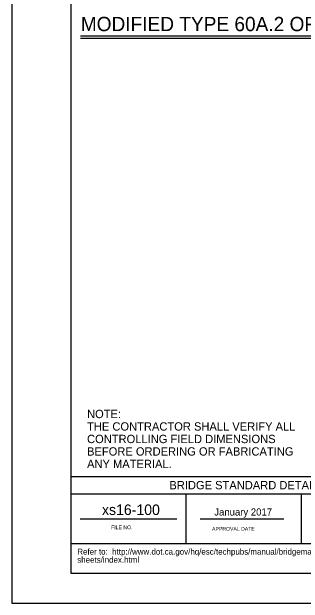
# Model space of a CAD drawing. Extents: x 6348715.77 to 6348718.6, y 1974615.77 to 1974617.6.
# Drawn here: x 6348715.77 to 6348716.179, y 1974615.77 to 1974616.598 of the extents above; entities that cross this region are included whole.
import ezdxf

# ---------------------------------------------------------------- set-up
doc = ezdxf.new("R2010")
doc.units = 0
for name, color, linetype in [('10 Sheet Format', 7, 'Continuous'), ('210 Border', 7, 'Continuous'), ('214 Text and Titles', 7, 'Continuous')]:
    doc.layers.add(name, color=color, linetype=linetype)

msp = doc.modelspace()

# ---------------------------------------------------------------- linework, layer by layer
at = {"layer": '10 Sheet Format'}
for p, q in [((6348715.86588, 1974615.88804), (6348716.00142, 1974615.88804)), ((6348716.03428, 1974615.88804), (6348716.15139, 1974615.88804))]:
    msp.add_line(p, q, dxfattribs=at)
msp.add_lwpolyline([(6348715.77, 1974615.77), (6348718.60333, 1974615.77), (6348718.60333, 1974617.60333), (6348715.77, 1974617.60333)], close=True, dxfattribs=at)
at = {"layer": '210 Border'}
for p, q in [((6348715.85333, 1974615.85333), (6348715.85333, 1974617.56167)), ((6348718.56167, 1974615.94708), (6348715.85333, 1974615.94708)), ((6348716.43181, 1974615.92274), (6348715.85333, 1974615.92274)), ((6348716.01458, 1974615.85333), (6348716.01458, 1974615.92274)), ((6348716.17582, 1974615.92274), (6348716.17582, 1974615.85333)), ((6348715.85333, 1974615.81167), (6348715.85333, 1974615.85333)), ((6348718.56167, 1974615.85333), (6348715.85333, 1974615.85333)), ((6348718.56167, 1974615.81167), (6348715.85333, 1974615.81167))]:
    msp.add_line(p, q, dxfattribs=at)
at = {"layer": '214 Text and Titles'}
for p, q in [((6348715.86638, 1974616.56459), (6348716.42108, 1974616.56459)), ((6348715.86638, 1974616.56134), (6348716.42108, 1974616.56134))]:
    msp.add_line(p, q, dxfattribs=at)

# ---------------------------------------------------------------- texts
at = {"layer": '10 Sheet Format'}
for s, height, p in [('January 2017', 0.01, (6348716.05398, 1974615.89276)), ('FILE NO.', 0.005208, (6348715.90934, 1974615.87362)), ('APPROVAL DATE', 0.0052083, (6348716.05087, 1974615.87154)), ('Refer to:  http://www.dot.ca.gov/hq/esc/techpubs/manual/bridgemanuals/bridge-standard-detail-', 0.0083333, (6348715.86183, 1974615.838)), ('sheets/index.html', 0.0083333, (6348715.86183, 1974615.82666))]:
    msp.add_text(s, height=height, dxfattribs=at).set_placement(p)
at = {"layer": '210 Border'}
for s, height, p in [('BRIDGE STANDARD DETAILS', 0.0116668, (6348715.99099, 1974615.92948)), ('xs16-100', 0.014764, (6348715.89647, 1974615.89349))]:
    msp.add_text(s, height=height, dxfattribs=at).set_placement(p)
at = {"layer": '214 Text and Titles'}
for s, height, p in [('MODIFIED TYPE 60A.2 OR 60SA.2', 0.0200026, (6348715.86674, 1974616.57131)), ('NOTE:', 0.011668, (6348715.87555, 1974616.02923)), ('THE CONTRACTOR SHALL VERIFY ALL', 0.0116684, (6348715.87555, 1974616.01173)), ('CONTROLLING FIELD DIMENSIONS', 0.0116684, (6348715.87555, 1974615.99422)), ('BEFORE ORDERING OR FABRICATING', 0.0116684, (6348715.87555, 1974615.97672)), ('ANY MATERIAL.', 0.0116684, (6348715.87555, 1974615.95922))]:
    msp.add_text(s, height=height, dxfattribs=at).set_placement(p)

doc.saveas('drawing.dxf')
